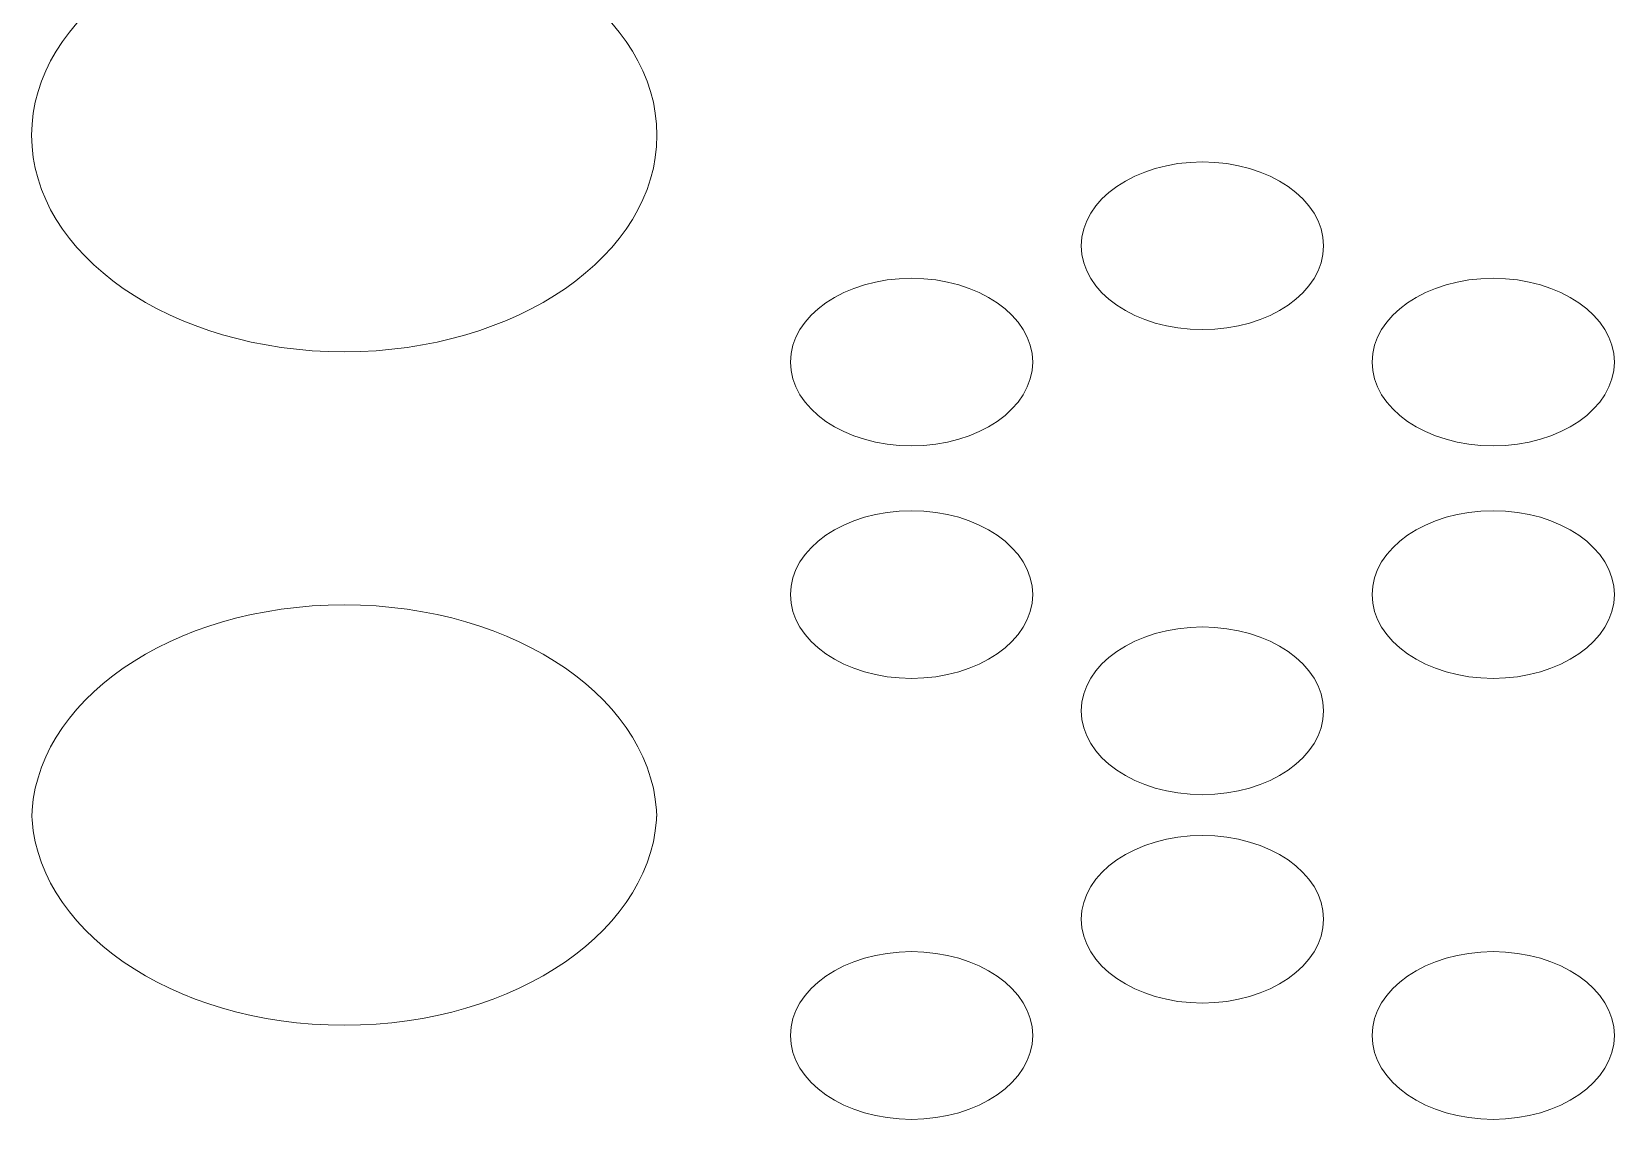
# Model space of a CAD drawing. Header units: millimetres. Extents: x -1200 to 1200, y -590 to 590.
# Drawn here: x 32.2 to 501.9, y -89.8 to 232.9 of the extents above; entities that cross this region are included whole.
import ezdxf

# ---------------------------------------------------------------- set-up
doc = ezdxf.new("R2010")
doc.units = ezdxf.units.MM
doc.header["$MEASUREMENT"] = 0
doc.layers.add('Layer 1', color=7, linetype='Continuous')

msp = doc.modelspace()

# ---------------------------------------------------------------- linework, layer by layer
at = {"layer": 'Layer 1', "color": 250, "lineweight": 20}
for points, knots in [([(32.215, 202.1357), (32.215, 202.1357), (32.3376, 205.4444), (32.3376, 205.4444), (32.3376, 205.4444), (32.6823, 208.7066), (32.6823, 208.7066), (32.6823, 208.7066), (33.2799, 211.9173), (33.2799, 211.9173), (33.2799, 211.9173), (34.0996, 215.0815), (34.0996, 215.0815), (34.0996, 215.0815), (35.1338, 218.1889), (35.1338, 218.1889), (35.1338, 218.1889), (36.3826, 221.2344), (36.3826, 221.2344), (36.3826, 221.2344), (37.8306, 224.2127), (37.8306, 224.2127), (37.8306, 224.2127), (39.5007, 227.1188), (39.5007, 227.1188), (39.5007, 227.1188), (41.3547, 229.9681), (41.3547, 229.9681), (41.3547, 229.9681), (43.4002, 232.7401), (43.4002, 232.7401), (43.4002, 232.7401), (45.6296, 235.4242), (45.6296, 235.4242), (45.6296, 235.4242), (48.0506, 238.0309), (48.0506, 238.0309), (48.0506, 238.0309), (50.64, 240.5499), (50.64, 240.5499), (50.64, 240.5499), (53.3904, 242.981), (53.3904, 242.981), (53.3904, 242.981), (56.3093, 245.309), (56.3093, 245.309), (56.3093, 245.309), (59.3891, 247.5389), (59.3891, 247.5389), (59.3891, 247.5389), (62.6068, 249.6759), (62.6068, 249.6759), (62.6068, 249.6759), (65.9853, 251.6942), (65.9853, 251.6942), (65.9853, 251.6942), (69.4864, 253.5989), (69.4864, 253.5989), (69.4864, 253.5989), (73.1178, 255.3952), (73.1178, 255.3952), (73.1178, 255.3952), (76.9024, 257.0728), (76.9024, 257.0728), (76.9024, 257.0728), (80.7637, 258.611), (80.7637, 258.611), (80.7637, 258.611), (84.7781, 260.0202), (84.7781, 260.0202), (84.7781, 260.0202), (88.8845, 261.3158), (88.8845, 261.3158), (88.8845, 261.3158), (93.0981, 262.4618), (93.0981, 262.4618), (93.0981, 262.4618), (97.396, 263.4683), (97.396, 263.4683), (97.396, 263.4683), (101.7935, 264.3355), (101.7935, 264.3355), (101.7935, 264.3355), (106.2676, 265.053), (106.2676, 265.053), (106.2676, 265.053), (110.8413, 265.6157), (110.8413, 265.6157), (110.8413, 265.6157), (115.4917, 266.0234), (115.4917, 266.0234), (115.4917, 266.0234), (120.2033, 266.2763), (120.2033, 266.2763), (120.2033, 266.2763), (124.9838, 266.3589), (124.9838, 266.3589), (124.9838, 266.3589), (129.7643, 266.2763), (129.7643, 266.2763), (129.7643, 266.2763), (134.4836, 266.0234), (134.4836, 266.0234), (134.4836, 266.0234), (139.1339, 265.6157), (139.1339, 265.6157), (139.1339, 265.6157), (143.6923, 265.053), (143.6923, 265.053), (143.6923, 265.053), (148.1818, 264.3355), (148.1818, 264.3355), (148.1818, 264.3355), (152.5869, 263.4683), (152.5869, 263.4683), (152.5869, 263.4683), (156.8848, 262.4618), (156.8848, 262.4618), (156.8848, 262.4618), (161.0908, 261.3158), (161.0908, 261.3158), (161.0908, 261.3158), (165.1895, 260.0202), (165.1895, 260.0202), (165.1895, 260.0202), (169.204, 258.611), (169.204, 258.611), (169.204, 258.611), (173.0805, 257.0728), (173.0805, 257.0728), (173.0805, 257.0728), (176.8497, 255.3952), (176.8497, 255.3952), (176.8497, 255.3952), (180.4888, 253.5989), (180.4888, 253.5989), (180.4888, 253.5989), (183.9823, 251.6942), (183.9823, 251.6942), (183.9823, 251.6942), (187.3609, 249.6759), (187.3609, 249.6759), (187.3609, 249.6759), (190.5862, 247.5389), (190.5862, 247.5389), (190.5862, 247.5389), (193.6583, 245.309), (193.6583, 245.309), (193.6583, 245.309), (196.5849, 242.981), (196.5849, 242.981), (196.5849, 242.981), (199.3352, 240.5499), (199.3352, 240.5499), (199.3352, 240.5499), (201.9171, 238.0309), (201.9171, 238.0309), (201.9171, 238.0309), (204.338, 235.4242), (204.338, 235.4242), (204.338, 235.4242), (206.5827, 232.7401), (206.5827, 232.7401), (206.5827, 232.7401), (208.6052, 229.9681), (208.6052, 229.9681), (208.6052, 229.9681), (210.4822, 227.1188), (210.4822, 227.1188), (210.4822, 227.1188), (212.1293, 224.2127), (212.1293, 224.2127), (212.1293, 224.2127), (213.5926, 221.2344), (213.5926, 221.2344), (213.5926, 221.2344), (214.849, 218.1889), (214.849, 218.1889), (214.849, 218.1889), (215.8757, 215.0815), (215.8757, 215.0815), (215.8757, 215.0815), (216.703, 211.9173), (216.703, 211.9173), (216.703, 211.9173), (217.2776, 208.7066), (217.2776, 208.7066), (217.2776, 208.7066), (217.6454, 205.4444), (217.6454, 205.4444), (217.6454, 205.4444), (217.7679, 202.1357), (217.7679, 202.1357), (217.7679, 202.1357), (217.6454, 198.8218), (217.6454, 198.8218), (217.6454, 198.8218), (217.2776, 195.5544), (217.2776, 195.5544), (217.2776, 195.5544), (216.703, 192.3385), (216.703, 192.3385), (216.703, 192.3385), (215.8757, 189.1795), (215.8757, 189.1795), (215.8757, 189.1795), (214.849, 186.067), (214.849, 186.067), (214.849, 186.067), (213.5926, 183.037), (213.5926, 183.037), (213.5926, 183.037), (212.1293, 180.0483), (212.1293, 180.0483), (212.1293, 180.0483), (210.4822, 177.1422), (210.4822, 177.1422), (210.4822, 177.1422), (208.6052, 174.2929), (208.6052, 174.2929), (208.6052, 174.2929), (206.5827, 171.5313), (206.5827, 171.5313), (206.5827, 171.5313), (204.338, 168.8316), (204.338, 168.8316), (204.338, 168.8316), (201.9171, 166.2249), (201.9171, 166.2249), (201.9171, 166.2249), (199.3352, 163.7112), (199.3352, 163.7112), (199.3352, 163.7112), (196.5849, 161.28), (196.5849, 161.28), (196.5849, 161.28), (193.6583, 158.952), (193.6583, 158.952), (193.6583, 158.952), (190.5862, 156.7169), (190.5862, 156.7169), (190.5862, 156.7169), (187.3609, 154.5851), (187.3609, 154.5851), (187.3609, 154.5851), (183.9823, 152.5668), (183.9823, 152.5668), (183.9823, 152.5668), (180.4888, 150.657), (180.4888, 150.657), (180.4888, 150.657), (176.8497, 148.8709), (176.8497, 148.8709), (176.8497, 148.8709), (173.0805, 147.1985), (173.0805, 147.1985), (173.0805, 147.1985), (169.204, 145.6552), (169.204, 145.6552), (169.204, 145.6552), (165.1895, 144.2357), (165.1895, 144.2357), (165.1895, 144.2357), (161.0908, 142.9555), (161.0908, 142.9555), (161.0908, 142.9555), (156.8848, 141.7941), (156.8848, 141.7941), (156.8848, 141.7941), (152.5869, 140.7927), (152.5869, 140.7927), (152.5869, 140.7927), (148.1818, 139.9256), (148.1818, 139.9256), (148.1818, 139.9256), (143.6923, 139.2081), (143.6923, 139.2081), (143.6923, 139.2081), (139.1339, 138.6403), (139.1339, 138.6403), (139.1339, 138.6403), (134.4836, 138.2273), (134.4836, 138.2273), (134.4836, 138.2273), (129.7643, 137.9899), (129.7643, 137.9899), (129.7643, 137.9899), (124.9838, 137.9073), (124.9838, 137.9073), (124.9838, 137.9073), (120.1956, 137.9899), (120.1956, 137.9899), (120.1956, 137.9899), (115.4917, 138.2273), (115.4917, 138.2273), (115.4917, 138.2273), (110.8413, 138.6403), (110.8413, 138.6403), (110.8413, 138.6403), (106.2676, 139.2081), (106.2676, 139.2081), (106.2676, 139.2081), (101.7935, 139.9256), (101.7935, 139.9256), (101.7935, 139.9256), (97.396, 140.7927), (97.396, 140.7927), (97.396, 140.7927), (93.0981, 141.7941), (93.0981, 141.7941), (93.0981, 141.7941), (88.8845, 142.9555), (88.8845, 142.9555), (88.8845, 142.9555), (84.7781, 144.2357), (84.7781, 144.2357), (84.7781, 144.2357), (80.7637, 145.6552), (80.7637, 145.6552), (80.7637, 145.6552), (76.9024, 147.1985), (76.9024, 147.1985), (76.9024, 147.1985), (73.1178, 148.8709), (73.1178, 148.8709), (73.1178, 148.8709), (69.4864, 150.657), (69.4864, 150.657), (69.4864, 150.657), (65.9853, 152.5668), (65.9853, 152.5668), (65.9853, 152.5668), (62.6068, 154.5851), (62.6068, 154.5851), (62.6068, 154.5851), (59.3891, 156.7169), (59.3891, 156.7169), (59.3891, 156.7169), (56.3093, 158.952), (56.3093, 158.952), (56.3093, 158.952), (53.3904, 161.28), (53.3904, 161.28), (53.3904, 161.28), (50.64, 163.7112), (50.64, 163.7112), (50.64, 163.7112), (48.0506, 166.2249), (48.0506, 166.2249), (48.0506, 166.2249), (45.6296, 168.8316), (45.6296, 168.8316), (45.6296, 168.8316), (43.4002, 171.5313), (43.4002, 171.5313), (43.4002, 171.5313), (41.3547, 174.2929), (41.3547, 174.2929), (41.3547, 174.2929), (39.5007, 177.1422), (39.5007, 177.1422), (39.5007, 177.1422), (37.8306, 180.0483), (37.8306, 180.0483), (37.8306, 180.0483), (36.3826, 183.037), (36.3826, 183.037), (36.3826, 183.037), (35.1338, 186.067), (35.1338, 186.067), (35.1338, 186.067), (34.0996, 189.1795), (34.0996, 189.1795), (34.0996, 189.1795), (33.2799, 192.3385), (33.2799, 192.3385), (33.2799, 192.3385), (32.6823, 195.5544), (32.6823, 195.5544), (32.6823, 195.5544), (32.3376, 198.8218), (32.3376, 198.8218), (32.3376, 198.8218), (32.215, 202.1357), (32.215, 202.1357)], [0, 0, 0, 0, 0.0078125, 0.0078125, 0.0078125, 0.015625, 0.015625, 0.015625, 0.0234375, 0.0234375, 0.0234375, 0.03125, 0.03125, 0.03125, 0.0390625, 0.0390625, 0.0390625, 0.046875, 0.046875, 0.046875, 0.0546875, 0.0546875, 0.0546875, 0.0625, 0.0625, 0.0625, 0.0703125, 0.0703125, 0.0703125, 0.078125, 0.078125, 0.078125, 0.0859375, 0.0859375, 0.0859375, 0.09375, 0.09375, 0.09375, 0.1015625, 0.1015625, 0.1015625, 0.109375, 0.109375, 0.109375, 0.1171875, 0.1171875, 0.1171875, 0.125, 0.125, 0.125, 0.1328125, 0.1328125, 0.1328125, 0.140625, 0.140625, 0.140625, 0.1484375, 0.1484375, 0.1484375, 0.15625, 0.15625, 0.15625, 0.1640625, 0.1640625, 0.1640625, 0.171875, 0.171875, 0.171875, 0.1796875, 0.1796875, 0.1796875, 0.1875, 0.1875, 0.1875, 0.1953125, 0.1953125, 0.1953125, 0.203125, 0.203125, 0.203125, 0.2109375, 0.2109375, 0.2109375, 0.21875, 0.21875, 0.21875, 0.2265625, 0.2265625, 0.2265625, 0.234375, 0.234375, 0.234375, 0.2421875, 0.2421875, 0.2421875, 0.25, 0.25, 0.25, 0.2578125, 0.2578125, 0.2578125, 0.265625, 0.265625, 0.265625, 0.2734375, 0.2734375, 0.2734375, 0.28125, 0.28125, 0.28125, 0.2890625, 0.2890625, 0.2890625, 0.296875, 0.296875, 0.296875, 0.3046875, 0.3046875, 0.3046875, 0.3125, 0.3125, 0.3125, 0.3203125, 0.3203125, 0.3203125, 0.328125, 0.328125, 0.328125, 0.3359375, 0.3359375, 0.3359375, 0.34375, 0.34375, 0.34375, 0.3515625, 0.3515625, 0.3515625, 0.359375, 0.359375, 0.359375, 0.3671875, 0.3671875, 0.3671875, 0.375, 0.375, 0.375, 0.3828125, 0.3828125, 0.3828125, 0.390625, 0.390625, 0.390625, 0.3984375, 0.3984375, 0.3984375, 0.40625, 0.40625, 0.40625, 0.4140625, 0.4140625, 0.4140625, 0.421875, 0.421875, 0.421875, 0.4296875, 0.4296875, 0.4296875, 0.4375, 0.4375, 0.4375, 0.4453125, 0.4453125, 0.4453125, 0.453125, 0.453125, 0.453125, 0.4609375, 0.4609375, 0.4609375, 0.46875, 0.46875, 0.46875, 0.4765625, 0.4765625, 0.4765625, 0.484375, 0.484375, 0.484375, 0.4921875, 0.4921875, 0.4921875, 0.5, 0.5, 0.5, 0.5078125, 0.5078125, 0.5078125, 0.515625, 0.515625, 0.515625, 0.5234375, 0.5234375, 0.5234375, 0.53125, 0.53125, 0.53125, 0.5390625, 0.5390625, 0.5390625, 0.546875, 0.546875, 0.546875, 0.5546875, 0.5546875, 0.5546875, 0.5625, 0.5625, 0.5625, 0.5703125, 0.5703125, 0.5703125, 0.578125, 0.578125, 0.578125, 0.5859375, 0.5859375, 0.5859375, 0.59375, 0.59375, 0.59375, 0.6015625, 0.6015625, 0.6015625, 0.609375, 0.609375, 0.609375, 0.6171875, 0.6171875, 0.6171875, 0.625, 0.625, 0.625, 0.6328125, 0.6328125, 0.6328125, 0.640625, 0.640625, 0.640625, 0.6484375, 0.6484375, 0.6484375, 0.65625, 0.65625, 0.65625, 0.6640625, 0.6640625, 0.6640625, 0.671875, 0.671875, 0.671875, 0.6796875, 0.6796875, 0.6796875, 0.6875, 0.6875, 0.6875, 0.6953125, 0.6953125, 0.6953125, 0.703125, 0.703125, 0.703125, 0.7109375, 0.7109375, 0.7109375, 0.71875, 0.71875, 0.71875, 0.7265625, 0.7265625, 0.7265625, 0.734375, 0.734375, 0.734375, 0.7421875, 0.7421875, 0.7421875, 0.75, 0.75, 0.75, 0.7578125, 0.7578125, 0.7578125, 0.765625, 0.765625, 0.765625, 0.7734375, 0.7734375, 0.7734375, 0.78125, 0.78125, 0.78125, 0.7890625, 0.7890625, 0.7890625, 0.796875, 0.796875, 0.796875, 0.8046875, 0.8046875, 0.8046875, 0.8125, 0.8125, 0.8125, 0.8203125, 0.8203125, 0.8203125, 0.828125, 0.828125, 0.828125, 0.8359375, 0.8359375, 0.8359375, 0.84375, 0.84375, 0.84375, 0.8515625, 0.8515625, 0.8515625, 0.859375, 0.859375, 0.859375, 0.8671875, 0.8671875, 0.8671875, 0.875, 0.875, 0.875, 0.8828125, 0.8828125, 0.8828125, 0.890625, 0.890625, 0.890625, 0.8984375, 0.8984375, 0.8984375, 0.90625, 0.90625, 0.90625, 0.9140625, 0.9140625, 0.9140625, 0.921875, 0.921875, 0.921875, 0.9296875, 0.9296875, 0.9296875, 0.9375, 0.9375, 0.9375, 0.9453125, 0.9453125, 0.9453125, 0.953125, 0.953125, 0.953125, 0.9609375, 0.9609375, 0.9609375, 0.96875, 0.96875, 0.96875, 0.9765625, 0.9765625, 0.9765625, 0.984375, 0.984375, 0.984375, 0.9921875, 0.9921875, 0.9921875, 1, 1, 1, 1]), ([(343.6866, 169.3427), (343.6866, 183.0782), (359.7826, 194.2278), (379.6174, 194.2278), (399.475, 194.2278), (415.5712, 183.0782), (415.5712, 169.3427), (415.5712, 155.6071), (399.475, 144.4628), (379.6174, 144.4628), (359.7826, 144.4628), (343.6866, 155.6071), (343.6866, 169.3427)], [0, 0, 0, 0, 0.25, 0.25, 0.25, 0.5, 0.5, 0.5, 0.75, 0.75, 0.75, 1, 1, 1, 1]), ([(257.3837, 134.8515), (257.3837, 148.587), (273.4798, 159.7211), (293.3222, 159.7211), (313.1645, 159.7211), (329.2607, 148.587), (329.2607, 134.8515), (329.2607, 121.1159), (313.1645, 109.9664), (293.3222, 109.9664), (273.4798, 109.9664), (257.3837, 121.1159), (257.3837, 134.8515)], [0, 0, 0, 0, 0.25, 0.25, 0.25, 0.5, 0.5, 0.5, 0.75, 0.75, 0.75, 1, 1, 1, 1]), ([(429.9894, 134.8515), (429.9894, 148.587), (446.0778, 159.7211), (465.9279, 159.7211), (485.7779, 159.7211), (501.8663, 148.587), (501.8663, 134.8515), (501.8663, 121.1159), (485.7779, 109.9664), (465.9279, 109.9664), (446.0778, 109.9664), (429.9894, 121.1159), (429.9894, 134.8515)], [0, 0, 0, 0, 0.25, 0.25, 0.25, 0.5, 0.5, 0.5, 0.75, 0.75, 0.75, 1, 1, 1, 1]), ([(257.3837, 65.8587), (257.3837, 79.5943), (273.4798, 90.7438), (293.3222, 90.7438), (313.1645, 90.7438), (329.2607, 79.5943), (329.2607, 65.8587), (329.2607, 52.1232), (313.1645, 40.9788), (293.3222, 40.9788), (273.4798, 40.9788), (257.3837, 52.1232), (257.3837, 65.8587)], [0, 0, 0, 0, 0.25, 0.25, 0.25, 0.5, 0.5, 0.5, 0.75, 0.75, 0.75, 1, 1, 1, 1]), ([(429.9894, 65.8587), (429.9894, 79.5943), (446.0778, 90.7438), (465.9279, 90.7438), (485.7779, 90.7438), (501.8663, 79.5943), (501.8663, 65.8587), (501.8663, 52.1232), (485.7779, 40.9788), (465.9279, 40.9788), (446.0778, 40.9788), (429.9894, 52.1232), (429.9894, 65.8587)], [0, 0, 0, 0, 0.25, 0.25, 0.25, 0.5, 0.5, 0.5, 0.75, 0.75, 0.75, 1, 1, 1, 1]), ([(217.7067, -0.0266), (217.7067, -0.0266), (217.6684, -0.0266), (217.6684, -0.0266), (217.6684, -0.0266), (217.6454, -1.0021), (217.6454, -1.0021), (217.6454, -1.0021), (217.2776, -4.2696), (217.2776, -4.2696), (217.2776, -4.2696), (216.703, -7.4751), (216.703, -7.4751), (216.703, -7.4751), (215.8757, -10.6445), (215.8757, -10.6445), (215.8757, -10.6445), (214.849, -13.7467), (214.849, -13.7467), (214.849, -13.7467), (213.5926, -16.787), (213.5926, -16.787), (213.5926, -16.787), (212.1293, -19.7705), (212.1293, -19.7705), (212.1293, -19.7705), (210.4822, -22.687), (210.4822, -22.687), (210.4822, -22.687), (208.6052, -25.5311), (208.6052, -25.5311), (208.6052, -25.5311), (206.5827, -28.2927), (206.5827, -28.2927), (206.5827, -28.2927), (204.338, -30.982), (204.338, -30.982), (204.338, -30.982), (201.9171, -33.599), (201.9171, -33.599), (201.9171, -33.599), (199.3352, -36.1128), (199.3352, -36.1128), (199.3352, -36.1128), (196.5849, -38.5389), (196.5849, -38.5389), (196.5849, -38.5389), (193.6583, -40.8771), (193.6583, -40.8771), (193.6583, -40.8771), (190.5862, -43.1071), (190.5862, -43.1071), (190.5862, -43.1071), (187.3609, -45.2286), (187.3609, -45.2286), (187.3609, -45.2286), (183.9823, -47.252), (183.9823, -47.252), (183.9823, -47.252), (180.4888, -49.1567), (180.4888, -49.1567), (180.4888, -49.1567), (176.8497, -50.953), (176.8497, -50.953), (176.8497, -50.953), (173.0805, -52.6306), (173.0805, -52.6306), (173.0805, -52.6306), (169.204, -54.174), (169.204, -54.174), (169.204, -54.174), (165.1895, -55.5934), (165.1895, -55.5934), (165.1895, -55.5934), (161.0908, -56.8736), (161.0908, -56.8736), (161.0908, -56.8736), (156.8848, -58.0298), (156.8848, -58.0298), (156.8848, -58.0298), (152.5869, -59.0364), (152.5869, -59.0364), (152.5869, -59.0364), (148.1818, -59.8881), (148.1818, -59.8881), (148.1818, -59.8881), (143.6923, -60.6211), (143.6923, -60.6211), (143.6923, -60.6211), (139.1339, -61.1734), (139.1339, -61.1734), (139.1339, -61.1734), (134.4836, -61.5863), (134.4836, -61.5863), (134.4836, -61.5863), (129.7643, -61.8341), (129.7643, -61.8341), (129.7643, -61.8341), (124.9838, -61.9167), (124.9838, -61.9167), (124.9838, -61.9167), (120.1956, -61.8341), (120.1956, -61.8341), (120.1956, -61.8341), (115.4917, -61.5863), (115.4917, -61.5863), (115.4917, -61.5863), (110.8413, -61.1734), (110.8413, -61.1734), (110.8413, -61.1734), (106.2676, -60.6211), (106.2676, -60.6211), (106.2676, -60.6211), (101.7935, -59.8881), (101.7935, -59.8881), (101.7935, -59.8881), (97.396, -59.0364), (97.396, -59.0364), (97.396, -59.0364), (93.0981, -58.0298), (93.0981, -58.0298), (93.0981, -58.0298), (88.8845, -56.8736), (88.8845, -56.8736), (88.8845, -56.8736), (84.7781, -55.5934), (84.7781, -55.5934), (84.7781, -55.5934), (80.7637, -54.174), (80.7637, -54.174), (80.7637, -54.174), (76.9024, -52.6306), (76.9024, -52.6306), (76.9024, -52.6306), (73.1178, -50.953), (73.1178, -50.953), (73.1178, -50.953), (69.4864, -49.1567), (69.4864, -49.1567), (69.4864, -49.1567), (65.9853, -47.252), (65.9853, -47.252), (65.9853, -47.252), (62.6068, -45.2286), (62.6068, -45.2286), (62.6068, -45.2286), (59.3891, -43.1071), (59.3891, -43.1071), (59.3891, -43.1071), (56.3093, -40.8771), (56.3093, -40.8771), (56.3093, -40.8771), (53.3904, -38.5389), (53.3904, -38.5389), (53.3904, -38.5389), (50.64, -36.1128), (50.64, -36.1128), (50.64, -36.1128), (48.0506, -33.599), (48.0506, -33.599), (48.0506, -33.599), (45.6296, -30.982), (45.6296, -30.982), (45.6296, -30.982), (43.4002, -28.2927), (43.4002, -28.2927), (43.4002, -28.2927), (41.3547, -25.5311), (41.3547, -25.5311), (41.3547, -25.5311), (39.5007, -22.687), (39.5007, -22.687), (39.5007, -22.687), (37.8306, -19.7705), (37.8306, -19.7705), (37.8306, -19.7705), (36.3826, -16.787), (36.3826, -16.787), (36.3826, -16.787), (35.1338, -13.7467), (35.1338, -13.7467), (35.1338, -13.7467), (34.0996, -10.6445), (34.0996, -10.6445), (34.0996, -10.6445), (33.2799, -7.4751), (33.2799, -7.4751), (33.2799, -7.4751), (32.6823, -4.2696), (32.6823, -4.2696), (32.6823, -4.2696), (32.3376, -1.0021), (32.3376, -1.0021), (32.3376, -1.0021), (32.2916, -0.0266), (32.2916, -0.0266), (32.2916, -0.0266), (32.2532, -0.0266), (32.2532, -0.0266), (32.2532, -0.0266), (32.3376, 1.8832), (32.3376, 1.8832), (32.3376, 1.8832), (32.6823, 5.1559), (32.6823, 5.1559), (32.6823, 5.1559), (33.2799, 8.3717), (33.2799, 8.3717), (33.2799, 8.3717), (34.0996, 11.5307), (34.0996, 11.5307), (34.0996, 11.5307), (35.1338, 14.633), (35.1338, 14.633), (35.1338, 14.633), (36.3826, 17.6836), (36.3826, 17.6836), (36.3826, 17.6836), (37.8306, 20.6619), (37.8306, 20.6619), (37.8306, 20.6619), (39.5007, 23.5681), (39.5007, 23.5681), (39.5007, 23.5681), (41.3547, 26.407), (41.3547, 26.407), (41.3547, 26.407), (43.4002, 29.1789), (43.4002, 29.1789), (43.4002, 29.1789), (45.6296, 31.8786), (45.6296, 31.8786), (45.6296, 31.8786), (48.0506, 34.4852), (48.0506, 34.4852), (48.0506, 34.4852), (50.64, 36.999), (50.64, 36.999), (50.64, 36.999), (53.3904, 39.4251), (53.3904, 39.4251), (53.3904, 39.4251), (56.3093, 41.7582), (56.3093, 41.7582), (56.3093, 41.7582), (59.3891, 43.9933), (59.3891, 43.9933), (59.3891, 43.9933), (62.6068, 46.1148), (62.6068, 46.1148), (62.6068, 46.1148), (65.9853, 48.1383), (65.9853, 48.1383), (65.9853, 48.1383), (69.4864, 50.0533), (69.4864, 50.0533), (69.4864, 50.0533), (73.1178, 51.8392), (73.1178, 51.8392), (73.1178, 51.8392), (76.9024, 53.5117), (76.9024, 53.5117), (76.9024, 53.5117), (80.7637, 55.0603), (80.7637, 55.0603), (80.7637, 55.0603), (84.7781, 56.4745), (84.7781, 56.4745), (84.7781, 56.4745), (88.8845, 57.765), (88.8845, 57.765), (88.8845, 57.765), (93.0981, 58.9161), (93.0981, 58.9161), (93.0981, 58.9161), (97.396, 59.9175), (97.396, 59.9175), (97.396, 59.9175), (101.7935, 60.7847), (101.7935, 60.7847), (101.7935, 60.7847), (106.2676, 61.497), (106.2676, 61.497), (106.2676, 61.497), (110.8413, 62.0597), (110.8413, 62.0597), (110.8413, 62.0597), (115.4917, 62.4726), (115.4917, 62.4726), (115.4917, 62.4726), (120.2033, 62.7204), (120.2033, 62.7204), (120.2033, 62.7204), (124.9838, 62.8029), (124.9838, 62.8029), (124.9838, 62.8029), (129.7643, 62.7204), (129.7643, 62.7204), (129.7643, 62.7204), (134.4836, 62.4726), (134.4836, 62.4726), (134.4836, 62.4726), (139.1339, 62.0597), (139.1339, 62.0597), (139.1339, 62.0597), (143.6923, 61.497), (143.6923, 61.497), (143.6923, 61.497), (148.1818, 60.7847), (148.1818, 60.7847), (148.1818, 60.7847), (152.5869, 59.9175), (152.5869, 59.9175), (152.5869, 59.9175), (156.8848, 58.9161), (156.8848, 58.9161), (156.8848, 58.9161), (161.0908, 57.765), (161.0908, 57.765), (161.0908, 57.765), (165.1895, 56.4745), (165.1895, 56.4745), (165.1895, 56.4745), (169.204, 55.0603), (169.204, 55.0603), (169.204, 55.0603), (173.0805, 53.5117), (173.0805, 53.5117), (173.0805, 53.5117), (176.8497, 51.8392), (176.8497, 51.8392), (176.8497, 51.8392), (180.4888, 50.0533), (180.4888, 50.0533), (180.4888, 50.0533), (183.9823, 48.1383), (183.9823, 48.1383), (183.9823, 48.1383), (187.3609, 46.1148), (187.3609, 46.1148), (187.3609, 46.1148), (190.5862, 43.9933), (190.5862, 43.9933), (190.5862, 43.9933), (193.6583, 41.7582), (193.6583, 41.7582), (193.6583, 41.7582), (196.5849, 39.4251), (196.5849, 39.4251), (196.5849, 39.4251), (199.3352, 36.999), (199.3352, 36.999), (199.3352, 36.999), (201.9171, 34.4852), (201.9171, 34.4852), (201.9171, 34.4852), (204.338, 31.8786), (204.338, 31.8786), (204.338, 31.8786), (206.5827, 29.1789), (206.5827, 29.1789), (206.5827, 29.1789), (208.6052, 26.4174), (208.6052, 26.4174), (208.6052, 26.4174), (210.4822, 23.5681), (210.4822, 23.5681), (210.4822, 23.5681), (212.1293, 20.6619), (212.1293, 20.6619), (212.1293, 20.6619), (213.5926, 17.6836), (213.5926, 17.6836), (213.5926, 17.6836), (214.849, 14.633), (214.849, 14.633), (214.849, 14.633), (215.8757, 11.5307), (215.8757, 11.5307), (215.8757, 11.5307), (216.703, 8.3717), (216.703, 8.3717), (216.703, 8.3717), (217.2776, 5.1559), (217.2776, 5.1559), (217.2776, 5.1559), (217.6454, 1.8936), (217.6454, 1.8936), (217.6454, 1.8936), (217.7067, -0.0266), (217.7067, -0.0266)], [0, 0, 0, 0, 0.00769231, 0.00769231, 0.00769231, 0.01538462, 0.01538462, 0.01538462, 0.02307692, 0.02307692, 0.02307692, 0.03076923, 0.03076923, 0.03076923, 0.03846154, 0.03846154, 0.03846154, 0.04615385, 0.04615385, 0.04615385, 0.05384615, 0.05384615, 0.05384615, 0.06153846, 0.06153846, 0.06153846, 0.06923077, 0.06923077, 0.06923077, 0.07692308, 0.07692308, 0.07692308, 0.08461538, 0.08461538, 0.08461538, 0.09230769, 0.09230769, 0.09230769, 0.1, 0.1, 0.1, 0.10769231, 0.10769231, 0.10769231, 0.11538462, 0.11538462, 0.11538462, 0.12307692, 0.12307692, 0.12307692, 0.13076923, 0.13076923, 0.13076923, 0.13846154, 0.13846154, 0.13846154, 0.14615385, 0.14615385, 0.14615385, 0.15384615, 0.15384615, 0.15384615, 0.16153846, 0.16153846, 0.16153846, 0.16923077, 0.16923077, 0.16923077, 0.17692308, 0.17692308, 0.17692308, 0.18461538, 0.18461538, 0.18461538, 0.19230769, 0.19230769, 0.19230769, 0.2, 0.2, 0.2, 0.20769231, 0.20769231, 0.20769231, 0.21538462, 0.21538462, 0.21538462, 0.22307692, 0.22307692, 0.22307692, 0.23076923, 0.23076923, 0.23076923, 0.23846154, 0.23846154, 0.23846154, 0.24615385, 0.24615385, 0.24615385, 0.25384615, 0.25384615, 0.25384615, 0.26153846, 0.26153846, 0.26153846, 0.26923077, 0.26923077, 0.26923077, 0.27692308, 0.27692308, 0.27692308, 0.28461538, 0.28461538, 0.28461538, 0.29230769, 0.29230769, 0.29230769, 0.3, 0.3, 0.3, 0.30769231, 0.30769231, 0.30769231, 0.31538462, 0.31538462, 0.31538462, 0.32307692, 0.32307692, 0.32307692, 0.33076923, 0.33076923, 0.33076923, 0.33846154, 0.33846154, 0.33846154, 0.34615385, 0.34615385, 0.34615385, 0.35384615, 0.35384615, 0.35384615, 0.36153846, 0.36153846, 0.36153846, 0.36923077, 0.36923077, 0.36923077, 0.37692308, 0.37692308, 0.37692308, 0.38461538, 0.38461538, 0.38461538, 0.39230769, 0.39230769, 0.39230769, 0.4, 0.4, 0.4, 0.40769231, 0.40769231, 0.40769231, 0.41538462, 0.41538462, 0.41538462, 0.42307692, 0.42307692, 0.42307692, 0.43076923, 0.43076923, 0.43076923, 0.43846154, 0.43846154, 0.43846154, 0.44615385, 0.44615385, 0.44615385, 0.45384615, 0.45384615, 0.45384615, 0.46153846, 0.46153846, 0.46153846, 0.46923077, 0.46923077, 0.46923077, 0.47692308, 0.47692308, 0.47692308, 0.48461538, 0.48461538, 0.48461538, 0.49230769, 0.49230769, 0.49230769, 0.5, 0.5, 0.5, 0.50769231, 0.50769231, 0.50769231, 0.51538462, 0.51538462, 0.51538462, 0.52307692, 0.52307692, 0.52307692, 0.53076923, 0.53076923, 0.53076923, 0.53846154, 0.53846154, 0.53846154, 0.54615385, 0.54615385, 0.54615385, 0.55384615, 0.55384615, 0.55384615, 0.56153846, 0.56153846, 0.56153846, 0.56923077, 0.56923077, 0.56923077, 0.57692308, 0.57692308, 0.57692308, 0.58461538, 0.58461538, 0.58461538, 0.59230769, 0.59230769, 0.59230769, 0.6, 0.6, 0.6, 0.60769231, 0.60769231, 0.60769231, 0.61538462, 0.61538462, 0.61538462, 0.62307692, 0.62307692, 0.62307692, 0.63076923, 0.63076923, 0.63076923, 0.63846154, 0.63846154, 0.63846154, 0.64615385, 0.64615385, 0.64615385, 0.65384615, 0.65384615, 0.65384615, 0.66153846, 0.66153846, 0.66153846, 0.66923077, 0.66923077, 0.66923077, 0.67692308, 0.67692308, 0.67692308, 0.68461538, 0.68461538, 0.68461538, 0.69230769, 0.69230769, 0.69230769, 0.7, 0.7, 0.7, 0.70769231, 0.70769231, 0.70769231, 0.71538462, 0.71538462, 0.71538462, 0.72307692, 0.72307692, 0.72307692, 0.73076923, 0.73076923, 0.73076923, 0.73846154, 0.73846154, 0.73846154, 0.74615385, 0.74615385, 0.74615385, 0.75384615, 0.75384615, 0.75384615, 0.76153846, 0.76153846, 0.76153846, 0.76923077, 0.76923077, 0.76923077, 0.77692308, 0.77692308, 0.77692308, 0.78461538, 0.78461538, 0.78461538, 0.79230769, 0.79230769, 0.79230769, 0.8, 0.8, 0.8, 0.80769231, 0.80769231, 0.80769231, 0.81538462, 0.81538462, 0.81538462, 0.82307692, 0.82307692, 0.82307692, 0.83076923, 0.83076923, 0.83076923, 0.83846154, 0.83846154, 0.83846154, 0.84615385, 0.84615385, 0.84615385, 0.85384615, 0.85384615, 0.85384615, 0.86153846, 0.86153846, 0.86153846, 0.86923077, 0.86923077, 0.86923077, 0.87692308, 0.87692308, 0.87692308, 0.88461538, 0.88461538, 0.88461538, 0.89230769, 0.89230769, 0.89230769, 0.9, 0.9, 0.9, 0.90769231, 0.90769231, 0.90769231, 0.91538462, 0.91538462, 0.91538462, 0.92307692, 0.92307692, 0.92307692, 0.93076923, 0.93076923, 0.93076923, 0.93846154, 0.93846154, 0.93846154, 0.94615385, 0.94615385, 0.94615385, 0.95384615, 0.95384615, 0.95384615, 0.96153846, 0.96153846, 0.96153846, 0.96923077, 0.96923077, 0.96923077, 0.97692308, 0.97692308, 0.97692308, 0.98461538, 0.98461538, 0.98461538, 0.99230769, 0.99230769, 0.99230769, 1, 1, 1, 1]), ([(343.6866, 31.3572), (343.6866, 45.0928), (359.7826, 56.2423), (379.6174, 56.2423), (399.475, 56.2423), (415.5712, 45.0928), (415.5712, 31.3572), (415.5712, 17.632), (399.475, 6.4825), (379.6174, 6.4825), (359.7826, 6.4825), (343.6866, 17.632), (343.6866, 31.3572)], [0, 0, 0, 0, 0.25, 0.25, 0.25, 0.5, 0.5, 0.5, 0.75, 0.75, 0.75, 1, 1, 1, 1]), ([(343.6866, -30.4709), (343.6866, -16.7354), (359.7826, -5.6014), (379.6174, -5.6014), (399.475, -5.6014), (415.5712, -16.7354), (415.5712, -30.4709), (415.5712, -44.2168), (399.475, -55.356), (379.6174, -55.356), (359.7826, -55.356), (343.6866, -44.2168), (343.6866, -30.4709)], [0, 0, 0, 0, 0.25, 0.25, 0.25, 0.5, 0.5, 0.5, 0.75, 0.75, 0.75, 1, 1, 1, 1]), ([(257.3837, -64.9776), (257.3837, -51.2317), (273.4798, -40.0926), (293.3222, -40.0926), (313.1645, -40.0926), (329.2607, -51.2317), (329.2607, -64.9776), (329.2607, -78.7133), (313.1645, -89.8472), (293.3222, -89.8472), (273.4798, -89.8472), (257.3837, -78.7133), (257.3837, -64.9776)], [0, 0, 0, 0, 0.25, 0.25, 0.25, 0.5, 0.5, 0.5, 0.75, 0.75, 0.75, 1, 1, 1, 1]), ([(429.9894, -64.9776), (429.9894, -51.2317), (446.0778, -40.0926), (465.9279, -40.0926), (485.7779, -40.0926), (501.8663, -51.2317), (501.8663, -64.9776), (501.8663, -78.7133), (485.7779, -89.8472), (465.9279, -89.8472), (446.0778, -89.8472), (429.9894, -78.7133), (429.9894, -64.9776)], [0, 0, 0, 0, 0.25, 0.25, 0.25, 0.5, 0.5, 0.5, 0.75, 0.75, 0.75, 1, 1, 1, 1])]:
    msp.add_open_spline(points, degree=3, knots=knots, dxfattribs=at)

doc.saveas('drawing.dxf')
